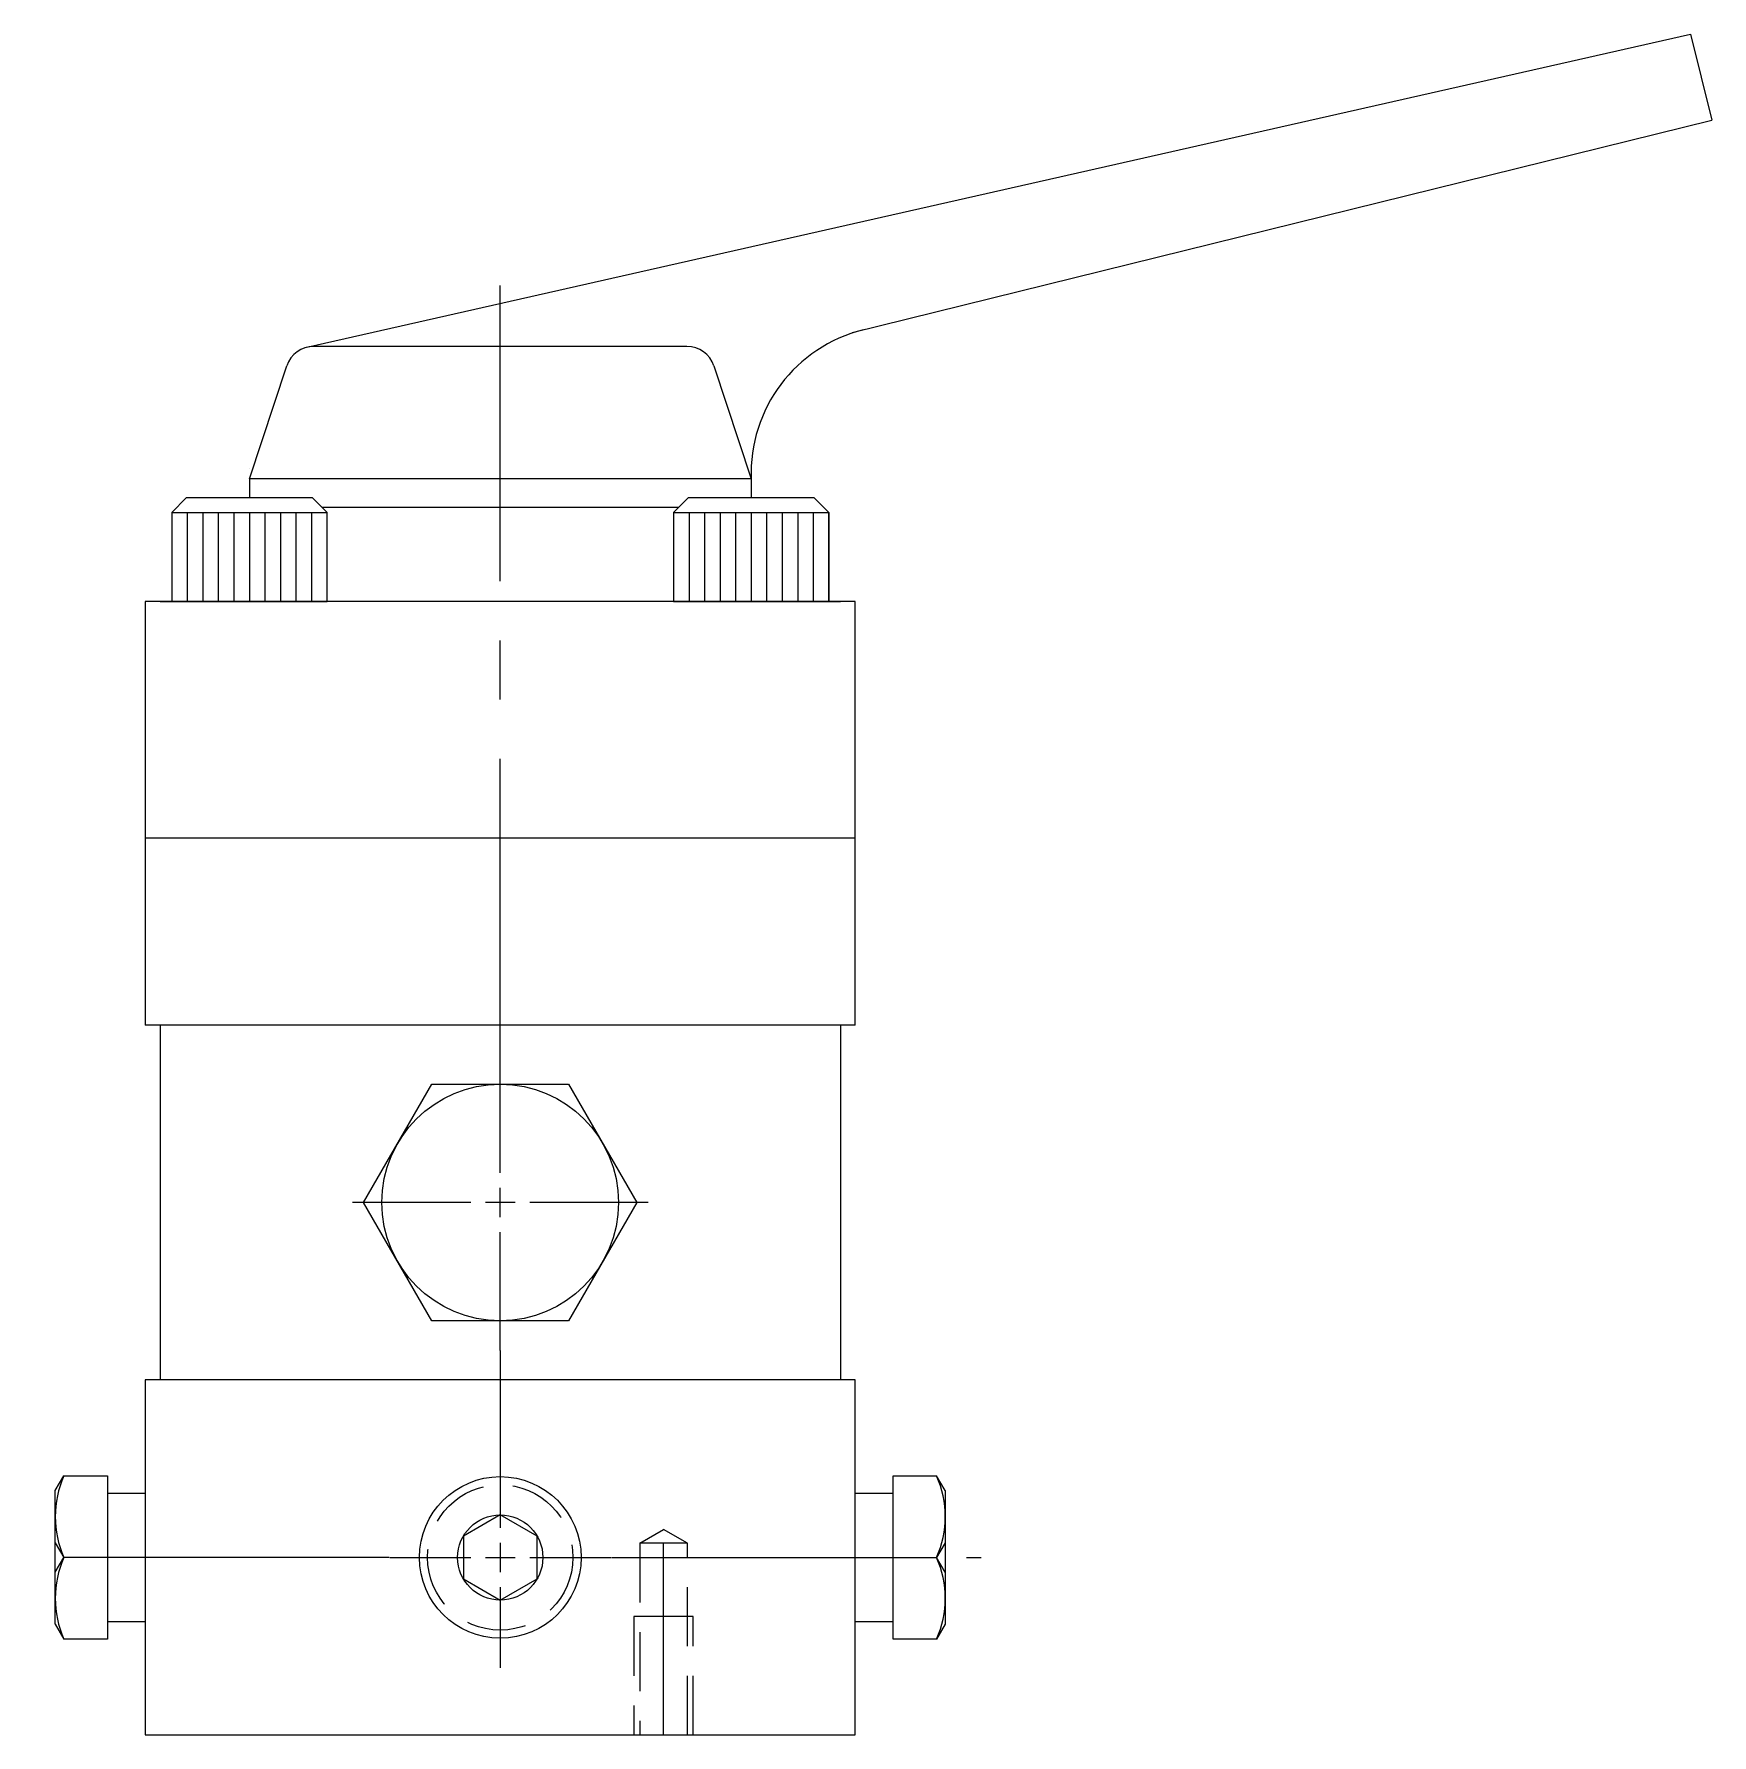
# Model space of a CAD drawing. Extents: x -0.91 to 6.18, y 0 to 7.19.
import ezdxf

# ---------------------------------------------------------------- set-up
doc = ezdxf.new("R2010")
doc.units = 0
doc.header["$MEASUREMENT"] = 0
doc.linetypes.add('CENTER', pattern=[2, 1.25, -0.25, 0.25, -0.25])
doc.linetypes.add('HIDDEN', pattern=[0.375, 0.25, -0.125])
doc.layers.add('1', color=3, linetype='CONTINUOUS')

msp = doc.modelspace()

# ---------------------------------------------------------------- linework, layer by layer
at = {"layer": '1', "color": 3, "linetype": 'CONTINUOUS'}
for p, q in [((0.2427, 5.8641), (6.0891, 7.1877)), ((6.0891, 7.1877), (6.1799, 6.8238)), ((2.5473, 5.9259), (6.1799, 6.8238)), ((1.8483, 5.8677), (0.2717, 5.8677)), ((0, 5.3077), (0.1578, 5.7853)), ((1.9622, 5.7853), (2.12, 5.3077)), ((0, 5.3527), (0, 5.3527)), ((2.12, 5.3527), (2.12, 5.3527)), ((0, 5.3077), (0, 5.2279)), ((2.12, 5.3077), (0, 5.3077)), ((2.12, 5.3077), (2.12, 5.2279)), ((-0.2666, 5.2279), (-0.3281, 5.1663)), ((0.2666, 5.2279), (-0.2666, 5.2279)), ((0.2666, 5.2279), (0.3281, 5.1663)), ((0.3068, 5.1877), (1.8132, 5.1877)), ((1.8534, 5.2279), (1.7919, 5.1663)), ((2.3866, 5.2279), (1.8534, 5.2279)), ((2.3866, 5.2279), (2.4481, 5.1663)), ((-0.3281, 5.1663), (0.3281, 5.1663)), ((-0.3281, 5.1663), (-0.3281, 4.7902)), ((-0.2625, 5.1663), (-0.2625, 4.7902)), ((-0.1969, 5.1663), (-0.1969, 4.7902)), ((-0.1313, 5.1663), (-0.1313, 4.7902)), ((-0.0657, 5.1663), (-0.0657, 4.7902)), ((-0.0001, 5.1663), (-0.0001, 4.7902)), ((0.0655, 5.1663), (0.0655, 4.7902)), ((0.1311, 5.1663), (0.1311, 4.7902)), ((0.1967, 5.1663), (0.1967, 4.7902)), ((0.2623, 5.1663), (0.2623, 4.7902)), ((0.3279, 5.1663), (0.3279, 4.7902)), ((0.3281, 4.7902), (0.3281, 5.1663)), ((1.7919, 5.1663), (2.4481, 5.1663)), ((1.7919, 5.1663), (1.7919, 4.7902)), ((1.8575, 5.1663), (1.8575, 4.7902)), ((1.9231, 5.1663), (1.9231, 4.7902)), ((1.9887, 5.1663), (1.9887, 4.7902)), ((2.0543, 5.1663), (2.0543, 4.7902)), ((2.1199, 5.1663), (2.1199, 4.7902)), ((2.1855, 5.1663), (2.1855, 4.7902)), ((2.2511, 5.1663), (2.2511, 4.7902)), ((2.3167, 5.1663), (2.3167, 4.7902)), ((2.3823, 5.1663), (2.3823, 4.7902)), ((2.4479, 5.1663), (2.4479, 4.7902)), ((2.4481, 4.7902), (2.4481, 5.1663)), ((2.56, 4.7902), (-0.44, 4.7902)), ((-0.44, 4.7902), (-0.44, 3.0002)), ((2.56, 4.7902), (-0.44, 4.7902)), ((-0.3775, 4.7902), (0.2475, 4.7902)), ((-0.3281, 4.7902), (0.3281, 4.7902)), ((1.7919, 4.7902), (2.4481, 4.7902)), ((1.8725, 4.7902), (2.4975, 4.7902)), ((2.56, 3.0002), (2.56, 4.7902)), ((2.56, 3.7902), (-0.44, 3.7902)), ((2.56, 3.0002), (-0.44, 3.0002)), ((-0.3775, 3.0002), (-0.3775, 1.5002)), ((2.4975, 3.0002), (2.4975, 1.5002)), ((0.4826, 2.2502), (0.7713, 2.7502)), ((0.7713, 2.7502), (1.3487, 2.7502)), ((1.3487, 2.7502), (1.6373, 2.2502)), ((0.7713, 1.7502), (0.4826, 2.2502)), ((1.6373, 2.2502), (1.3487, 1.7502)), ((1.3487, 1.7502), (0.7713, 1.7502)), ((2.56, 1.5002), (-0.44, 1.5002)), ((-0.44, 1.5002), (-0.44, 0.0002)), ((2.56, 0.0002), (2.56, 1.5002)), ((-0.82, 1.0327), (-0.7839, 1.0952)), ((-0.7839, 1.0952), (-0.6, 1.0952)), ((-0.6, 1.0952), (-0.6, 0.4052)), ((2.72, 1.0952), (2.9039, 1.0952)), ((2.72, 0.4052), (2.72, 1.0952)), ((2.94, 1.0327), (2.9039, 1.0952)), ((-0.82, 0.4677), (-0.82, 1.0327)), ((-0.44, 1.0202), (-0.6, 1.0202)), ((2.72, 1.0202), (2.56, 1.0202)), ((2.94, 1.0327), (2.94, 0.4677)), ((1.06, 0.9303), (0.904, 0.8402)), ((1.216, 0.8402), (1.06, 0.9303)), ((-0.82, 0.8127), (-0.7839, 0.7502)), ((0.904, 0.8402), (0.904, 0.6601)), ((1.216, 0.6601), (1.216, 0.8402)), ((2.94, 0.8127), (2.9039, 0.7502)), ((-0.82, 0.6877), (-0.7839, 0.7502)), ((-0.6, 0.7502), (-0.7839, 0.7502)), ((2.72, 0.7502), (2.9039, 0.7502)), ((2.94, 0.6877), (2.9039, 0.7502)), ((0.904, 0.6601), (1.06, 0.57)), ((1.06, 0.57), (1.216, 0.6601)), ((-0.82, 0.4677), (-0.7839, 0.4052)), ((-0.6, 0.4802), (-0.44, 0.4802)), ((2.56, 0.4802), (2.72, 0.4802)), ((2.94, 0.4677), (2.9039, 0.4052)), ((-0.6, 0.4052), (-0.7839, 0.4052)), ((2.9039, 0.4052), (2.72, 0.4052)), ((-0.44, 0.0002), (2.56, 0.0002))]:
    msp.add_line(p, q, dxfattribs=at)
at = {"layer": '1', "color": 4, "linetype": 'CENTER'}
for p, q in [((1.06, 2.8752), (1.06, 6.2502)), ((1.06, 1.6252), (1.06, 1.2167)), ((1.75, 0.0002), (1.75, 0.8102)), ((0.59, 0.7502), (-0.91, 0.7502)), ((1.53, 0.7502), (3.0925, 0.7502))]:
    msp.add_line(p, q, dxfattribs=at)
at = {"layer": '1', "color": 4, "linetype": 'CONTINUOUS'}
for p, q in [((1.06, 2.3752), (1.06, 2.8752)), ((1.06, 2.1877), (1.06, 2.3127)), ((0.935, 2.2502), (0.435, 2.2502)), ((1.1225, 2.2502), (0.9975, 2.2502)), ((1.685, 2.2502), (1.185, 2.2502)), ((1.06, 1.6252), (1.06, 2.1252)), ((1.06, 1.2167), (1.06, 0.8752)), ((1.06, 0.8127), (1.06, 0.6877)), ((0.5935, 0.7502), (0.935, 0.7502)), ((0.9975, 0.7502), (1.1225, 0.7502)), ((1.185, 0.7502), (1.5265, 0.7502)), ((1.06, 0.6252), (1.06, 0.2837))]:
    msp.add_line(p, q, dxfattribs=at)
at = {"layer": '1', "color": 6, "linetype": 'HIDDEN'}
for p, q in [((1.6495, 0.8102), (1.75, 0.8682)), ((1.8505, 0.8102), (1.75, 0.8682)), ((1.6495, 0.8102), (1.6495, 0.0002)), ((1.8505, 0.8102), (1.6495, 0.8102)), ((1.8505, 0.0002), (1.8505, 0.8102)), ((1.875, 0.5002), (1.625, 0.5002)), ((1.625, 0.5002), (1.625, 0.0002)), ((1.875, 0.0002), (1.875, 0.5002))]:
    msp.add_line(p, q, dxfattribs=at)
at = {"layer": '1', "color": 3, "linetype": 'CONTINUOUS'}
for centre, radius in [((1.06, 2.2502), 0.5), ((1.06, 0.7502), 0.3415), ((1.06, 0.7502), 0.1801)]:
    msp.add_circle(centre, radius, dxfattribs=at)
at = {"layer": '1', "color": 6, "linetype": 'HIDDEN'}
msp.add_circle((1.06, 0.7502), 0.307, dxfattribs=at)
at = {"layer": '1', "color": 3, "linetype": 'CONTINUOUS'}
for centre, radius, start, end in [((2.7446, 5.3308), 0.625, 103.88424, 182.12536), ((0.2717, 5.7477), 0.12, 90, 161.71866), ((1.8483, 5.7477), 0.12, 18.28134, 90), ((-0.3897, 0.9227), 0.4304, 156.36992, 203.63008), ((2.5096, 0.9227), 0.4304, 336.36992, 23.63008), ((-0.3897, 0.5777), 0.4304, 156.36992, 203.63008), ((2.5096, 0.5777), 0.4304, 336.36992, 23.63008)]:
    msp.add_arc(centre, radius, start, end, dxfattribs=at)

doc.saveas('drawing.dxf')
